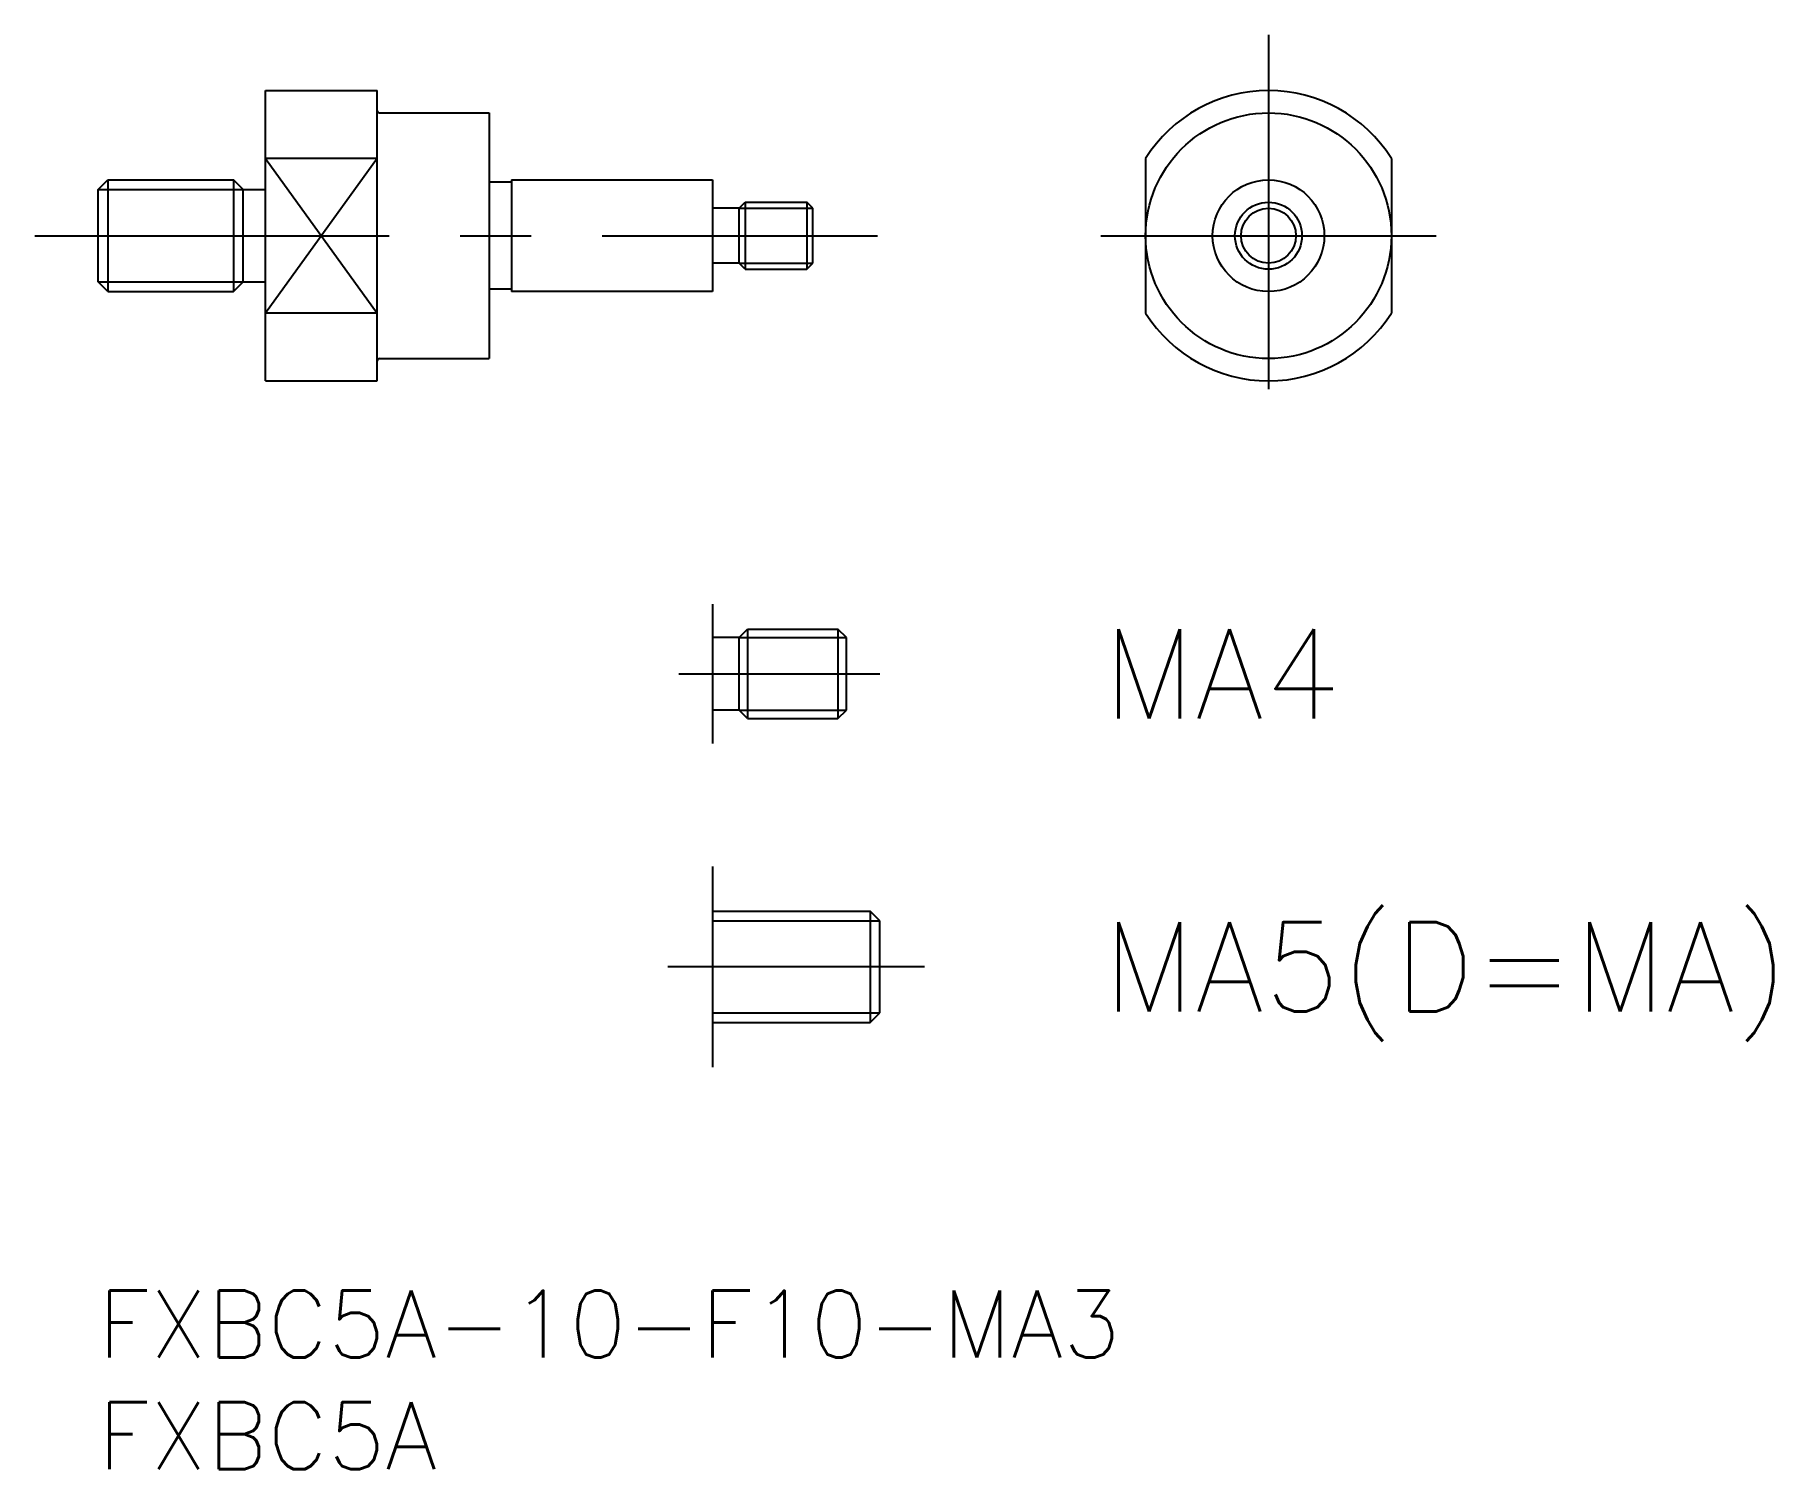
# Model space of a CAD drawing. Extents: x -2.8 to 75, y -8 to 56.2.
import ezdxf

# ---------------------------------------------------------------- set-up
doc = ezdxf.new("R2010")
doc.units = 0
doc.header["$LTSCALE"] = 0.5
doc.linetypes.add('CENTER', pattern=[50.8, 31.75, -6.35, 6.35, -6.35])
for name, color, linetype in [('MSM_CENTER', 1, 'CENTER'), ('MSM_CONTINUOUS', 7, 'CONTINUOUS'), ('MSM_NARROW', 5, 'CONTINUOUS'), ('MSM_PART_NUMBER', 7, 'CONTINUOUS')]:
    doc.layers.add(name, color=color, linetype=linetype)
doc.styles.get("Standard").update_dxf_attribs({"font": 'txt.shx', "height": 3, "bigfont": 'bigfont.shx'})

# ---------------------------------------------------------------- blocks, each defined once
blk = doc.blocks.new('*U4')
at = {"layer": 'MSM_PART_NUMBER'}
blk.add_text('FXBC5A-10-F10-MA3', height=3, dxfattribs=at).set_placement((0, -3))
blk = doc.blocks.new('*U5')
at = {"layer": 'MSM_PART_NUMBER'}
blk.add_text('FXBC5A', height=3, dxfattribs=at).set_placement((0, -8))
blk = doc.blocks.new('*U6')
at = {"layer": 'MSM_PART_NUMBER'}
blk.add_text('MA4', height=4, dxfattribs=at).set_placement((45, 25.621))
blk = doc.blocks.new('*U7')
at = {"layer": 'MSM_PART_NUMBER'}
blk.add_text('MA5(D=MA)', height=4, dxfattribs=at).set_placement((45, 12.5))

msp = doc.modelspace()

# ---------------------------------------------------------------- linework, layer by layer
at = {"layer": 'MSM_CENTER'}
for p, q in [((52.401, 56.242), (52.401, 38.242)), ((-2.838, 47.242), (34.901, 47.242)), ((44.901, 47.242), (59.901, 47.242)), ((26, 27.621), (35, 27.621)), ((37, 14.5), (25.5, 14.5))]:
    msp.add_line(p, q, dxfattribs=at)
at = {"layer": 'MSM_CONTINUOUS'}
for p, q in [((7.5, 40.742), (7.5, 53.742)), ((7.5, 53.742), (12.5, 53.742)), ((12.5, 40.742), (12.5, 53.742)), ((12.6, 52.742), (17.5, 52.742)), ((17.5, 52.742), (17.5, 41.742)), ((12.5, 50.706), (7.5, 50.706)), ((46.901, 50.706), (46.901, 43.778)), ((57.901, 50.706), (57.901, 43.778)), ((0, 49.309), (0.433, 49.742)), ((0, 45.175), (0, 49.309)), ((0.433, 49.742), (6.067, 49.742)), ((0.433, 49.742), (0.433, 44.742)), ((6.5, 49.309), (6.067, 49.742)), ((6.067, 49.742), (6.067, 44.742)), ((6.5, 45.175), (6.5, 49.309)), ((6.5, 49.309), (7.5, 49.309)), ((18.5, 49.642), (17.5, 49.642)), ((18.5, 49.742), (27.5, 49.742)), ((18.5, 49.742), (18.5, 44.742)), ((27.5, 49.742), (27.5, 44.742)), ((28.7, 48.471), (27.5, 48.471)), ((28.7, 48.471), (28.97, 48.742)), ((28.7, 46.012), (28.7, 48.471)), ((28.97, 48.742), (28.97, 45.742)), ((28.97, 48.742), (31.729, 48.742)), ((32, 48.471), (31.729, 48.742)), ((31.729, 48.742), (31.729, 45.742)), ((32, 46.012), (32, 48.471)), ((28.7, 46.012), (27.5, 46.012)), ((28.97, 45.742), (28.7, 46.012)), ((31.729, 45.742), (32, 46.012)), ((0.433, 44.742), (0, 45.175)), ((6.067, 44.742), (6.5, 45.175)), ((6.5, 45.175), (7.5, 45.175)), ((28.97, 45.742), (31.729, 45.742)), ((0.433, 44.742), (6.067, 44.742)), ((18.5, 44.842), (17.5, 44.842)), ((27.5, 44.742), (18.5, 44.742)), ((12.5, 43.778), (7.5, 43.778)), ((12.6, 41.742), (17.5, 41.742)), ((7.5, 40.742), (12.5, 40.742)), ((27.5, 30.742), (27.5, 24.5)), ((28.7, 29.242), (29.079, 29.621)), ((29.079, 29.621), (33.121, 29.621)), ((29.079, 29.621), (29.079, 25.621)), ((33.5, 29.242), (33.121, 29.621)), ((33.121, 29.621), (33.121, 25.621)), ((28.7, 29.242), (27.5, 29.242)), ((28.7, 26), (28.7, 29.242)), ((33.5, 26), (33.5, 29.242)), ((28.7, 26), (27.5, 26)), ((29.079, 25.621), (28.7, 26)), ((33.121, 25.621), (33.5, 26)), ((29.079, 25.621), (33.121, 25.621)), ((27.5, 19), (27.5, 10)), ((27.5, 17), (34.567, 17)), ((35, 16.567), (34.567, 17)), ((34.567, 17), (34.567, 12)), ((35, 12.433), (35, 16.567)), ((27.5, 12), (34.567, 12)), ((34.567, 12), (35, 12.433))]:
    msp.add_line(p, q, dxfattribs=at)
for radius in [5.5, 2.5, 1.5]:
    msp.add_circle((52.401, 47.242), radius, dxfattribs=at)
for centre, radius, start, end in [((52.401, 47.242), 6.5, 32.20423, 147.79577), ((12.6, 52.842), 0.1, 180, 270), ((52.401, 47.242), 6.5, 212.20423, 327.79577), ((12.6, 41.642), 0.1, 90, 180)]:
    msp.add_arc(centre, radius, start, end, dxfattribs=at)
at = {"layer": 'MSM_NARROW'}
for p, q in [((7.5, 50.706), (12.5, 43.778)), ((12.5, 50.706), (7.5, 43.778)), ((0, 49.309), (6.5, 49.309)), ((28.7, 48.471), (32, 48.471)), ((28.7, 46.012), (32, 46.012)), ((0, 45.175), (6.5, 45.175)), ((28.7, 29.242), (33.5, 29.242)), ((28.7, 26), (33.5, 26)), ((27.5, 16.567), (35, 16.567)), ((27.5, 12.433), (35, 12.433))]:
    msp.add_line(p, q, dxfattribs=at)
msp.add_circle((52.401, 47.242), 1.23, dxfattribs=at)

# ---------------------------------------------------------------- block references
at = {"layer": 'MSM_CONTINUOUS'}
for name in ['*U6', '*U7', '*U4', '*U5']:
    msp.add_blockref(name, (0, 0), dxfattribs=at)

doc.saveas('drawing.dxf')
